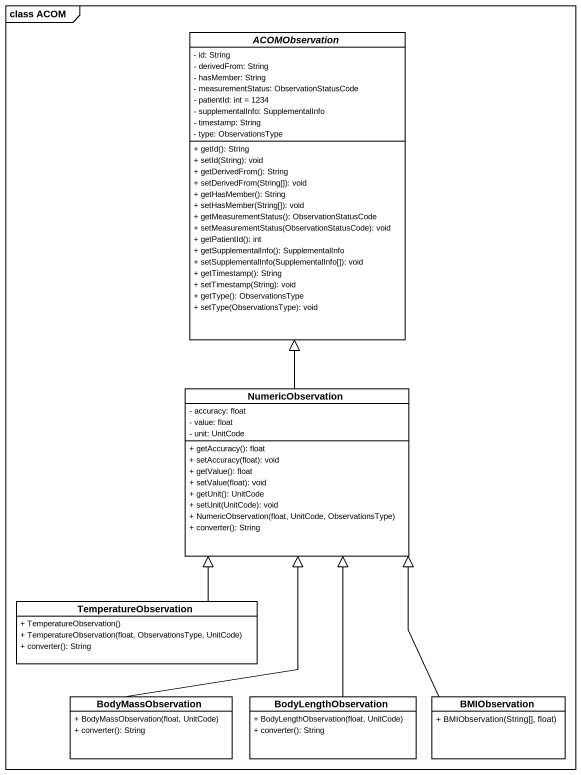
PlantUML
@startuml
mainframe class ACOM
hide circle
hide empty members
skinparam classAttributeIconSize 0
abstract class ACOMObservation {
  - id: String
  - derivedFrom: String
  - hasMember: String
  - measurementStatus: ObservationStatusCode
  - patientId: int = 1234
  - supplementalInfo: SupplementalInfo
  - timestamp: String
  - type: ObservationsType
  + getId(): String
  + setId(String): void
  + getDerivedFrom(): String
  + setDerivedFrom(String[]): void
  + getHasMember(): String
  + setHasMember(String[]): void
  + getMeasurementStatus(): ObservationStatusCode
  + setMeasurementStatus(ObservationStatusCode): void
  + getPatientId(): int
  + getSupplementalInfo(): SupplementalInfo
  + setSupplementalInfo(SupplementalInfo[]): void
  + getTimestamp(): String
  + setTimestamp(String): void
  + getType(): ObservationsType
  + setType(ObservationsType): void
}
class NumericObservation {
  - accuracy: float
  - value: float
  - unit: UnitCode
  + getAccuracy(): float
  + setAccuracy(float): void
  + getValue(): float
  + setValue(float): void
  + getUnit(): UnitCode
  + setUnit(UnitCode): void
  + NumericObservation(float, UnitCode, ObservationsType)
  + converter(): String
}
class TemperatureObservation {
  + TemperatureObservation()
  + TemperatureObservation(float, ObservationsType, UnitCode)
  + converter(): String
}
class BodyMassObservation {
  + BodyMassObservation(float, UnitCode)
  + converter(): String
}
class BodyLengthObservation {
  + BodyLengthObservation(float, UnitCode)
  + converter(): String
}
class BMIObservation {
  + BMIObservation(String[], float)
}
NumericObservation -up-|> ACOMObservation
TemperatureObservation -up-|> NumericObservation
BodyMassObservation -up-|> NumericObservation
BodyLengthObservation -up-|> NumericObservation
BMIObservation -up-|> NumericObservation
@enduml
